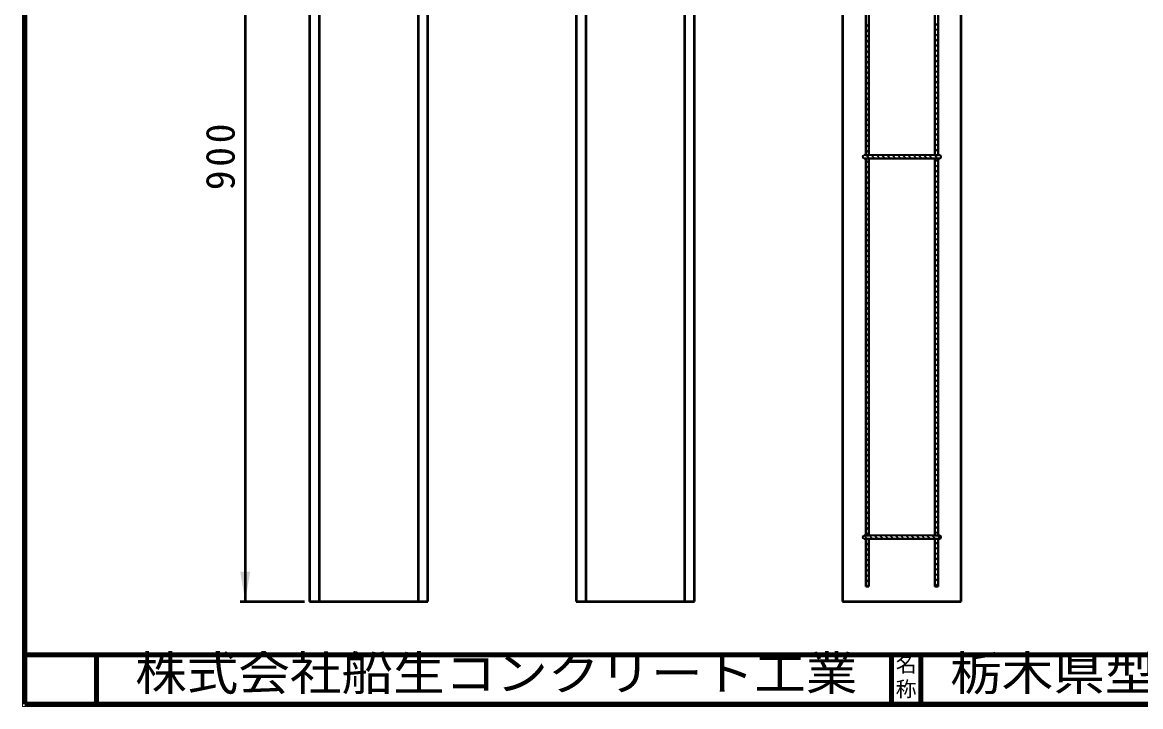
# Model space of a CAD drawing. Units: millimetres, scale not verified. Extents: x 100 to 4105, y 100 to 2870.
# Drawn here: x 100 to 2365, y 100 to 1485 of the extents above; entities that cross this region are included whole.
import ezdxf
from ezdxf.enums import TextEntityAlignment as Align

# ---------------------------------------------------------------- set-up
doc = ezdxf.new("R2010")
doc.units = ezdxf.units.MM
doc.header["$LTSCALE"] = 5
doc.layers.add('V-nasSTD', color=7, linetype='Continuous', lineweight=50)
doc.styles.add('ＭＳ ゴシック', font='')
doc.styles.get('ＭＳ ゴシック').set_extended_font_data('MS Gothic')

msp = doc.modelspace()

# ---------------------------------------------------------------- hatches: boundary and pattern name
at = {"layer": 'V-nasSTD'}
msp.add_hatch(color=256, dxfattribs=at).paths.add_polyline_path([(541.356, 372.982), (551.356, 312.982), (561.356, 372.982)])

# ---------------------------------------------------------------- linework, layer by layer
at = {"layer": 'V-nasSTD', "lineweight": 100}
for p, q in [((105, 2865), (105, 105)), ((105, 205), (4100, 205)), ((250, 205), (250, 105)), ((1860, 205), (1860, 105)), ((1920, 205), (1920, 105)), ((105, 105), (4100, 105))]:
    msp.add_line(p, q, dxfattribs=at)
at = {"layer": 'V-nasSTD'}
for p, q in [((551.356, 2112.982), (551.356, 312.982)), ((701.356, 2112.982), (701.356, 312.982)), ((901.356, 2112.982), (901.356, 312.982)), ((1241.356, 2112.982), (1241.356, 312.982)), ((1441.356, 2112.982), (1441.356, 312.982)), ((681.356, 2092.982), (681.356, 312.982)), ((921.356, 312.982), (921.356, 2092.982)), ((1221.356, 2092.982), (1221.356, 312.982)), ((1461.356, 312.982), (1461.356, 2092.982)), ((1761.356, 2092.982), (1761.356, 312.982)), ((2001.356, 312.982), (2001.356, 2092.982)), ((541.356, 312.982), (671.356, 312.982)), ((681.356, 312.982), (921.356, 312.982)), ((1221.356, 312.982), (1461.356, 312.982)), ((1761.356, 312.982), (2001.356, 312.982))]:
    msp.add_line(p, q, dxfattribs=at)
at = {"layer": 'V-nasSTD', "lineweight": 35}
for p, q in [((1808.156, 1216.182), (1808.156, 1979.782)), ((1808.156, 1979.782), (1808.156, 1216.182)), ((1814.556, 1979.782), (1814.556, 1216.182)), ((1814.556, 1216.182), (1814.556, 1979.782)), ((1948.156, 1216.182), (1948.156, 1979.782)), ((1948.156, 1979.782), (1948.156, 1216.182)), ((1954.556, 1979.782), (1954.556, 1216.182)), ((1954.556, 1216.182), (1954.556, 1588.134)), ((1808.156, 1475.647), (1814.556, 1482.047)), ((1948.156, 1477.762), (1954.556, 1484.162)), ((1948.156, 1467.155), (1954.556, 1473.555)), ((1808.156, 1465.041), (1814.556, 1471.441)), ((1808.156, 1454.434), (1814.556, 1460.834)), ((1808.156, 1443.828), (1814.556, 1450.228)), ((1948.156, 1456.548), (1954.556, 1462.948)), ((1948.156, 1445.942), (1954.556, 1452.342)), ((1808.156, 1433.221), (1814.556, 1439.621)), ((1808.156, 1422.614), (1814.556, 1429.014)), ((1948.156, 1435.335), (1954.556, 1441.735)), ((1948.156, 1424.729), (1954.556, 1431.129)), ((1808.156, 1412.008), (1814.556, 1418.408)), ((1808.156, 1401.401), (1814.556, 1407.801)), ((1948.156, 1414.122), (1954.556, 1420.522)), ((1948.156, 1403.515), (1954.556, 1409.915)), ((1808.156, 1390.795), (1814.556, 1397.195)), ((1808.156, 1380.188), (1814.556, 1386.588)), ((1948.156, 1392.909), (1954.556, 1399.309)), ((1948.156, 1382.302), (1954.556, 1388.702)), ((1808.156, 1369.581), (1814.556, 1375.981)), ((1808.156, 1358.975), (1814.556, 1365.375)), ((1948.156, 1371.696), (1954.556, 1378.096)), ((1948.156, 1361.089), (1954.556, 1367.489)), ((1808.156, 1348.368), (1814.556, 1354.768)), ((1808.156, 1337.762), (1814.556, 1344.162)), ((1948.156, 1350.482), (1954.556, 1356.882)), ((1948.156, 1339.876), (1954.556, 1346.276)), ((1808.156, 1327.155), (1814.556, 1333.555)), ((1808.156, 1316.548), (1814.556, 1322.948)), ((1948.156, 1329.269), (1954.556, 1335.669)), ((1948.156, 1318.663), (1954.556, 1325.063)), ((1948.156, 1308.056), (1954.556, 1314.456)), ((1808.156, 1305.942), (1814.556, 1312.342)), ((1808.156, 1295.335), (1814.556, 1301.735)), ((1808.156, 1284.729), (1814.556, 1291.129)), ((1948.156, 1297.449), (1954.556, 1303.849)), ((1948.156, 1286.843), (1954.556, 1293.243)), ((1808.156, 1274.122), (1814.556, 1280.522)), ((1808.156, 1263.515), (1814.556, 1269.915)), ((1948.156, 1276.236), (1954.556, 1282.636)), ((1948.156, 1265.63), (1954.556, 1272.03)), ((1808.156, 1252.909), (1814.556, 1259.309)), ((1808.156, 1242.302), (1814.556, 1248.702)), ((1948.156, 1255.023), (1954.556, 1261.423)), ((1948.156, 1244.416), (1954.556, 1250.816)), ((1808.156, 1231.696), (1814.556, 1238.096)), ((1808.156, 1221.089), (1814.556, 1227.489)), ((1948.156, 1233.81), (1954.556, 1240.21)), ((1948.156, 1223.203), (1954.556, 1229.603)), ((1801.756, 1213.036), (1805.011, 1209.782)), ((1957.756, 1216.182), (1804.956, 1216.182)), ((1808.156, 1216.182), (1804.956, 1216.182)), ((1957.756, 1209.782), (1804.956, 1209.782)), ((1804.956, 1209.782), (1808.156, 1209.782)), ((1808.156, 1216.182), (1814.556, 1216.182)), ((1814.556, 1216.182), (1808.156, 1216.182)), ((1808.156, 446.182), (1808.156, 1209.782)), ((1814.556, 1209.782), (1808.156, 1209.782)), ((1808.156, 1209.782), (1808.156, 446.182)), ((1808.156, 1209.782), (1814.556, 1209.782)), ((1808.156, 1199.876), (1814.556, 1206.276)), ((1809.217, 1216.182), (1815.617, 1209.782)), ((1813.855, 1216.182), (1814.556, 1216.882)), ((1948.156, 1216.182), (1814.556, 1216.182)), ((1814.556, 1209.782), (1814.556, 446.182)), ((1814.556, 446.182), (1814.556, 1209.782)), ((1814.556, 1209.782), (1948.156, 1209.782)), ((1819.824, 1216.182), (1826.224, 1209.782)), ((1830.43, 1216.182), (1836.83, 1209.782)), ((1841.037, 1216.182), (1847.437, 1209.782)), ((1851.644, 1216.182), (1858.044, 1209.782)), ((1862.25, 1216.182), (1868.65, 1209.782)), ((1872.857, 1216.182), (1879.257, 1209.782)), ((1883.463, 1216.182), (1889.863, 1209.782)), ((1894.07, 1216.182), (1900.47, 1209.782)), ((1904.677, 1216.182), (1911.077, 1209.782)), ((1915.283, 1216.182), (1921.683, 1209.782)), ((1925.89, 1216.182), (1932.29, 1209.782)), ((1936.496, 1216.182), (1942.896, 1209.782)), ((1947.103, 1216.182), (1953.503, 1209.782)), ((1948.156, 1216.182), (1954.556, 1216.182)), ((1954.556, 1216.182), (1948.156, 1216.182)), ((1948.156, 446.182), (1948.156, 1209.782)), ((1948.156, 1209.782), (1954.556, 1209.782)), ((1954.556, 1209.782), (1948.156, 1209.782)), ((1948.156, 1209.782), (1948.156, 446.182)), ((1948.156, 1201.99), (1954.556, 1208.39)), ((1951.741, 1216.182), (1954.556, 1218.997)), ((1957.756, 1216.182), (1954.556, 1216.182)), ((1954.556, 1209.782), (1954.556, 446.182)), ((1954.556, 1209.782), (1957.756, 1209.782)), ((1954.556, 446.182), (1954.556, 1209.782)), ((1957.71, 1216.182), (1960.955, 1212.936)), ((1808.156, 1189.269), (1814.556, 1195.669)), ((1808.156, 1178.663), (1814.556, 1185.063)), ((1948.156, 1191.383), (1954.556, 1197.783)), ((1948.156, 1180.777), (1954.556, 1187.177)), ((1808.156, 1168.056), (1814.556, 1174.456)), ((1808.156, 1157.449), (1814.556, 1163.849)), ((1948.156, 1170.17), (1954.556, 1176.57)), ((1948.156, 1159.564), (1954.556, 1165.964)), ((1948.156, 1148.957), (1954.556, 1155.357)), ((1808.156, 1146.843), (1814.556, 1153.243)), ((1808.156, 1136.236), (1814.556, 1142.636)), ((1948.156, 1138.35), (1954.556, 1144.75)), ((1948.156, 1127.744), (1954.556, 1134.144)), ((1808.156, 1125.63), (1814.556, 1132.03)), ((1808.156, 1115.023), (1814.556, 1121.423)), ((1808.156, 1104.416), (1814.556, 1110.816)), ((1948.156, 1117.137), (1954.556, 1123.537)), ((1948.156, 1106.531), (1954.556, 1112.931)), ((1808.156, 1093.81), (1814.556, 1100.21)), ((1808.156, 1083.203), (1814.556, 1089.603)), ((1948.156, 1095.924), (1954.556, 1102.324)), ((1948.156, 1085.317), (1954.556, 1091.717)), ((1808.156, 1072.597), (1814.556, 1078.997)), ((1808.156, 1061.99), (1814.556, 1068.39)), ((1948.156, 1074.711), (1954.556, 1081.111)), ((1948.156, 1064.104), (1954.556, 1070.504)), ((1808.156, 1051.383), (1814.556, 1057.783)), ((1808.156, 1040.777), (1814.556, 1047.177)), ((1948.156, 1053.498), (1954.556, 1059.898)), ((1948.156, 1042.891), (1954.556, 1049.291)), ((1808.156, 1030.17), (1814.556, 1036.57)), ((1808.156, 1019.564), (1814.556, 1025.964)), ((1948.156, 1032.284), (1954.556, 1038.684)), ((1948.156, 1021.678), (1954.556, 1028.078)), ((1808.156, 1008.957), (1814.556, 1015.357)), ((1808.156, 998.35), (1814.556, 1004.75)), ((1948.156, 1011.071), (1954.556, 1017.471)), ((1948.156, 1000.464), (1954.556, 1006.864)), ((1808.156, 987.744), (1814.556, 994.144)), ((1808.156, 977.137), (1814.556, 983.537)), ((1948.156, 989.858), (1954.556, 996.258)), ((1948.156, 979.251), (1954.556, 985.651)), ((1948.156, 968.645), (1954.556, 975.045)), ((1808.156, 966.531), (1814.556, 972.931)), ((1808.156, 955.924), (1814.556, 962.324)), ((1808.156, 945.317), (1814.556, 951.717)), ((1948.156, 958.038), (1954.556, 964.438)), ((1948.156, 947.431), (1954.556, 953.831)), ((1808.156, 934.711), (1814.556, 941.111)), ((1808.156, 924.104), (1814.556, 930.504)), ((1948.156, 936.825), (1954.556, 943.225)), ((1948.156, 926.218), (1954.556, 932.618)), ((1808.156, 913.498), (1814.556, 919.898)), ((1808.156, 902.891), (1814.556, 909.291)), ((1948.156, 915.612), (1954.556, 922.012)), ((1948.156, 905.005), (1954.556, 911.405)), ((1808.156, 892.284), (1814.556, 898.684)), ((1808.156, 881.678), (1814.556, 888.078)), ((1948.156, 894.398), (1954.556, 900.798)), ((1948.156, 883.792), (1954.556, 890.192)), ((1808.156, 871.071), (1814.556, 877.471)), ((1808.156, 860.464), (1814.556, 866.864)), ((1948.156, 873.185), (1954.556, 879.585)), ((1948.156, 862.579), (1954.556, 868.979)), ((1808.156, 849.858), (1814.556, 856.258)), ((1808.156, 839.251), (1814.556, 845.651)), ((1948.156, 851.972), (1954.556, 858.372)), ((1948.156, 841.365), (1954.556, 847.765)), ((1808.156, 828.645), (1814.556, 835.045)), ((1808.156, 818.038), (1814.556, 824.438)), ((1948.156, 830.759), (1954.556, 837.159)), ((1948.156, 820.152), (1954.556, 826.552)), ((1948.156, 809.546), (1954.556, 815.946)), ((1808.156, 807.431), (1814.556, 813.831)), ((1808.156, 796.825), (1814.556, 803.225)), ((1948.156, 798.939), (1954.556, 805.339)), ((1948.156, 788.332), (1954.556, 794.732)), ((1808.156, 786.218), (1814.556, 792.618)), ((1808.156, 775.612), (1814.556, 782.012)), ((1808.156, 765.005), (1814.556, 771.405)), ((1948.156, 777.726), (1954.556, 784.126)), ((1948.156, 767.119), (1954.556, 773.519)), ((1808.156, 754.398), (1814.556, 760.798)), ((1808.156, 743.792), (1814.556, 750.192)), ((1948.156, 756.513), (1954.556, 762.913)), ((1948.156, 745.906), (1954.556, 752.306)), ((1808.156, 733.185), (1814.556, 739.585)), ((1808.156, 722.579), (1814.556, 728.979)), ((1948.156, 735.299), (1954.556, 741.699)), ((1948.156, 724.693), (1954.556, 731.093)), ((1808.156, 711.972), (1814.556, 718.372)), ((1808.156, 701.365), (1814.556, 707.765)), ((1948.156, 714.086), (1954.556, 720.486)), ((1948.156, 703.48), (1954.556, 709.88)), ((1808.156, 690.759), (1814.556, 697.159)), ((1808.156, 680.152), (1814.556, 686.552)), ((1948.156, 692.873), (1954.556, 699.273)), ((1948.156, 682.266), (1954.556, 688.666)), ((1808.156, 669.546), (1814.556, 675.946)), ((1808.156, 658.939), (1814.556, 665.339)), ((1948.156, 671.66), (1954.556, 678.06)), ((1948.156, 661.053), (1954.556, 667.453)), ((1948.156, 650.447), (1954.556, 656.847)), ((1808.156, 648.332), (1814.556, 654.732)), ((1808.156, 637.726), (1814.556, 644.126)), ((1948.156, 639.84), (1954.556, 646.24)), ((1948.156, 629.233), (1954.556, 635.633)), ((1808.156, 627.119), (1814.556, 633.519)), ((1808.156, 616.513), (1814.556, 622.913)), ((1808.156, 605.906), (1814.556, 612.306)), ((1948.156, 618.627), (1954.556, 625.027)), ((1948.156, 608.02), (1954.556, 614.42)), ((1808.156, 595.299), (1814.556, 601.699)), ((1808.156, 584.693), (1814.556, 591.093)), ((1948.156, 597.414), (1954.556, 603.814)), ((1948.156, 586.807), (1954.556, 593.207)), ((1808.156, 574.086), (1814.556, 580.486)), ((1808.156, 563.48), (1814.556, 569.88)), ((1948.156, 576.2), (1954.556, 582.6)), ((1948.156, 565.594), (1954.556, 571.994)), ((1808.156, 552.873), (1814.556, 559.273)), ((1808.156, 542.266), (1814.556, 548.666)), ((1948.156, 554.987), (1954.556, 561.387)), ((1948.156, 544.381), (1954.556, 550.781)), ((1808.156, 531.66), (1814.556, 538.06)), ((1808.156, 521.053), (1814.556, 527.453)), ((1948.156, 533.774), (1954.556, 540.174)), ((1948.156, 523.167), (1954.556, 529.567)), ((1808.156, 510.447), (1814.556, 516.847)), ((1808.156, 499.84), (1814.556, 506.24)), ((1948.156, 512.561), (1954.556, 518.961)), ((1948.156, 501.954), (1954.556, 508.354)), ((1808.156, 489.233), (1814.556, 495.633)), ((1808.156, 478.627), (1814.556, 485.027)), ((1948.156, 491.348), (1954.556, 497.748)), ((1948.156, 480.741), (1954.556, 487.141)), ((1948.156, 470.134), (1954.556, 476.534)), ((1808.156, 468.02), (1814.556, 474.42)), ((1808.156, 457.414), (1814.556, 463.814)), ((1808.156, 446.807), (1814.556, 453.207)), ((1948.156, 459.528), (1954.556, 465.928)), ((1948.156, 448.921), (1954.556, 455.321)), ((1804.935, 446.182), (1811.335, 439.782)), ((1957.756, 446.182), (1804.956, 446.182)), ((1808.156, 446.182), (1804.956, 446.182)), ((1957.756, 439.782), (1804.956, 439.782)), ((1804.956, 439.782), (1808.156, 439.782)), ((1814.556, 446.182), (1808.156, 446.182)), ((1808.156, 446.182), (1814.556, 446.182)), ((1808.156, 342.982), (1808.156, 439.782)), ((1808.156, 439.782), (1814.556, 439.782)), ((1808.156, 436.2), (1811.737, 439.782)), ((1814.556, 439.782), (1808.156, 439.782)), ((1808.156, 439.782), (1808.156, 342.982)), ((1808.156, 425.594), (1814.556, 431.994)), ((1948.156, 446.182), (1814.556, 446.182)), ((1814.556, 439.782), (1814.556, 342.982)), ((1814.556, 439.782), (1948.156, 439.782)), ((1814.556, 342.982), (1814.556, 439.782)), ((1815.542, 446.182), (1821.942, 439.782)), ((1826.148, 446.182), (1832.548, 439.782)), ((1836.755, 446.182), (1843.155, 439.782)), ((1847.362, 446.182), (1853.762, 439.782)), ((1857.968, 446.182), (1864.368, 439.782)), ((1868.575, 446.182), (1874.975, 439.782)), ((1879.181, 446.182), (1885.581, 439.782)), ((1889.788, 446.182), (1896.188, 439.782)), ((1900.395, 446.182), (1906.795, 439.782)), ((1911.001, 446.182), (1917.401, 439.782)), ((1921.608, 446.182), (1928.008, 439.782)), ((1932.214, 446.182), (1938.614, 439.782)), ((1942.821, 446.182), (1949.221, 439.782)), ((1954.556, 446.182), (1948.156, 446.182)), ((1948.156, 446.182), (1954.556, 446.182)), ((1948.156, 342.982), (1948.156, 439.782)), ((1948.156, 438.315), (1949.623, 439.782)), ((1954.556, 439.782), (1948.156, 439.782)), ((1948.156, 439.782), (1948.156, 342.982)), ((1948.156, 439.782), (1954.556, 439.782)), ((1948.156, 427.708), (1954.556, 434.108)), ((1953.428, 446.182), (1959.383, 440.226)), ((1957.756, 446.182), (1954.556, 446.182)), ((1954.556, 439.782), (1954.556, 342.982)), ((1954.556, 342.982), (1954.556, 439.782)), ((1954.556, 439.782), (1957.756, 439.782)), ((1808.156, 414.987), (1814.556, 421.387)), ((1808.156, 404.381), (1814.556, 410.781)), ((1948.156, 417.101), (1954.556, 423.501)), ((1948.156, 406.495), (1954.556, 412.895)), ((1808.156, 393.774), (1814.556, 400.174)), ((1808.156, 383.167), (1814.556, 389.567)), ((1948.156, 395.888), (1954.556, 402.288)), ((1948.156, 385.282), (1954.556, 391.682)), ((1808.156, 372.561), (1814.556, 378.961)), ((1808.156, 361.954), (1814.556, 368.354)), ((1948.156, 374.675), (1954.556, 381.075)), ((1948.156, 364.068), (1954.556, 370.468)), ((1808.156, 351.348), (1814.556, 357.748)), ((1814.556, 342.982), (1808.156, 342.982)), ((1808.156, 342.982), (1814.556, 342.982)), ((1810.396, 342.982), (1814.556, 347.141)), ((1948.156, 353.462), (1954.556, 359.862)), ((1954.556, 342.982), (1948.156, 342.982)), ((1948.156, 342.982), (1954.556, 342.982)), ((1948.282, 342.982), (1954.556, 349.255))]:
    msp.add_line(p, q, dxfattribs=at)
at = {"layer": 'V-nasSTD', "lineweight": 13}
msp.add_lwpolyline([(100, 100), (100, 2870), (4105, 2870), (4105, 100)], close=True, dxfattribs=at)
at = {"layer": 'V-nasSTD', "lineweight": 35}
for centre, start, end in [((1804.956, 1212.982), 90, 270), ((1804.956, 1212.982), 90, 270), ((1957.756, 1212.982), 270, 90), ((1957.756, 1212.982), 270, 90), ((1804.956, 442.982), 90, 270), ((1804.956, 442.982), 90, 270), ((1957.756, 442.982), 270, 90), ((1957.756, 442.982), 270, 90)]:
    msp.add_arc(centre, 3.2, start, end, dxfattribs=at)

# ---------------------------------------------------------------- texts
at = {"layer": 'V-nasSTD', "style": 'ＭＳ ゴシック', "width": 1.1}
for s, p in [('株式会社船生コンクリート工業', (328.279, 202.55)), ('栃木県型境界標', (1979, 202.47))]:
    msp.add_text(s, height=69.65, dxfattribs=at).set_placement(p, align=Align.TOP_LEFT)
at = {"layer": 'V-nasSTD', "style": 'ＭＳ ゴシック'}
for s, p in [('名', (1868.982, 200.999)), ('称', (1868.976, 151.01))]:
    msp.add_text(s, height=30.79, dxfattribs=at).set_placement(p, align=Align.TOP_LEFT)
at = {"layer": 'V-nasSTD', "insert": (471.356, 1145.482), "char_height": 58.65, "attachment_point": 1, "rotation": 90, "style": 'ＭＳ ゴシック'}
msp.add_mtext('\\T1.19;900', dxfattribs=at)

doc.saveas('drawing.dxf')
